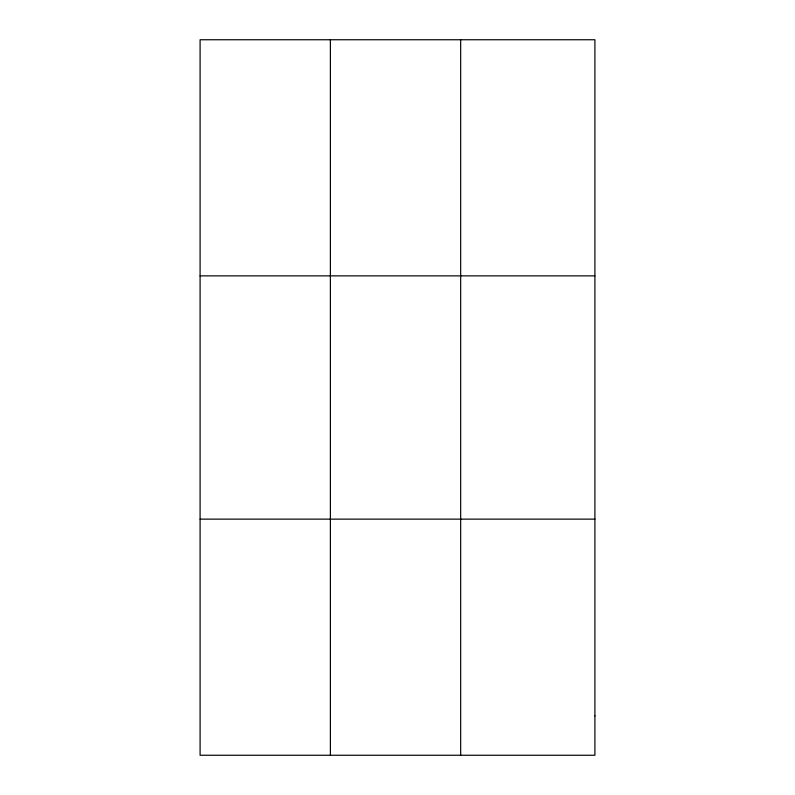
<?xml version="1.0" encoding="UTF-8"?>
<svg xmlns="http://www.w3.org/2000/svg" width="795" height="795" viewBox="0 0 795 795"><rect width="100%" height="100%" fill="white"/><g stroke="black" fill="none" stroke-linecap="round" stroke-linejoin="round"><path stroke-width="1.19" d="M200.092 275.865L594.908 275.865M200.092 519.135L594.908 519.135M460.673 39.75L460.673 755.25M330.382 39.75L330.382 755.25M594.908 715.898L594.908 755.25L200.092 755.25L200.092 39.75L594.908 39.75L594.908 715.898"/></g></svg>
